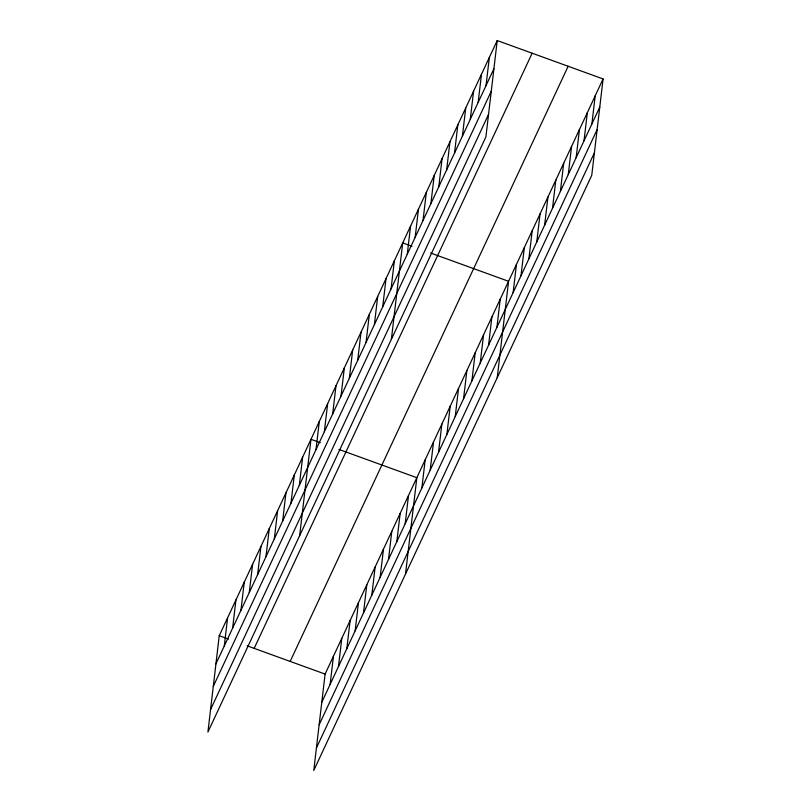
<?xml version="1.0" encoding="UTF-8"?>
<svg xmlns="http://www.w3.org/2000/svg" width="811" height="811" viewBox="0 0 811 811"><rect width="100%" height="100%" fill="white"/><g stroke="black" fill="none" stroke-linecap="round" stroke-linejoin="round"><path stroke-width="1.22" d="M497.224 40.55L219.244 635.692L207.92 732.059L485.901 136.917L497.224 40.55L603.08 78.941L591.756 175.308L313.776 770.45L325.099 674.083L603.08 78.941M224.272 646.002L227.587 617.84M232.615 628.15L235.92 599.978M240.948 610.298L244.263 582.126M249.291 592.446L252.596 564.274M257.634 574.593L260.939 546.421M265.967 556.731L269.282 528.569M274.311 538.879L277.615 510.707M282.644 521.027L285.959 492.855M290.987 503.175L294.302 475.003M299.33 485.323L302.635 457.151M299.654 535.655L310.978 439.298L320.294 442.674M316.006 449.608L319.311 421.436M324.349 431.756L327.654 403.584M332.682 413.904L335.997 385.732M341.025 396.052L344.33 367.88M349.359 378.19L352.673 350.028M357.702 360.337L361.007 332.165M366.045 342.485L369.35 314.313M330.128 684.403L333.443 656.231M374.378 324.633L377.693 296.461M338.471 666.551L341.776 638.379M382.721 306.781L386.026 278.609M346.814 648.699L350.119 620.527M391.054 288.919L394.369 260.757M355.147 630.836L358.462 602.664M391.389 339.262L402.712 242.894L412.018 246.28M363.49 612.984L366.795 584.812M407.274 254.208L410.579 226.036M371.823 595.132L375.138 566.96M415.151 237.339L418.456 209.177M380.166 577.28L383.471 549.108M423.028 220.48L426.333 192.308M388.51 559.418L391.814 531.256M430.905 203.622L434.209 175.45M396.843 541.566L400.158 513.393M438.781 186.753L442.086 158.591M446.658 169.894L449.963 141.722M405.186 523.713L408.491 495.541M454.535 153.036L457.84 124.864M405.51 574.056L416.834 477.689L338.917 449.426M462.402 136.167L465.717 107.995M421.862 488.009L425.177 459.837M470.279 119.308L473.594 91.136M430.205 470.147L433.51 441.985M478.155 102.45L481.47 74.277M438.538 452.295L441.853 424.123M486.032 85.581L489.347 57.409M446.881 434.443L450.186 406.27M455.224 416.59L458.529 388.418M463.557 398.738L466.872 370.566M471.901 380.876L475.205 352.714M480.234 363.024L483.549 334.852M488.577 345.172L491.882 317M496.92 327.32L500.225 299.147M497.244 377.662L508.568 281.295L430.651 253.032M513.13 292.599L516.445 264.427M521.007 275.74L524.322 247.568M528.884 258.881L532.188 230.709M536.76 242.013L540.065 213.84M544.637 225.154L547.942 196.982M552.514 208.285L555.819 180.123M560.391 191.426L563.696 163.254M568.268 174.568L571.573 146.396M576.145 157.699L579.449 129.537M584.011 140.84L587.326 112.668M591.888 123.982L595.203 95.81M215.939 663.864L493.909 68.722M213.293 686.359L491.263 91.227M210.566 709.554L488.546 114.412M254.178 648.364L532.148 53.222M290.166 661.411L568.146 66.279M321.795 702.255L599.765 107.113M319.149 724.76L597.119 129.618M316.422 747.945L594.402 152.803M219.244 635.692L228.56 639.068M247.193 645.83L325.099 674.083"/></g></svg>
